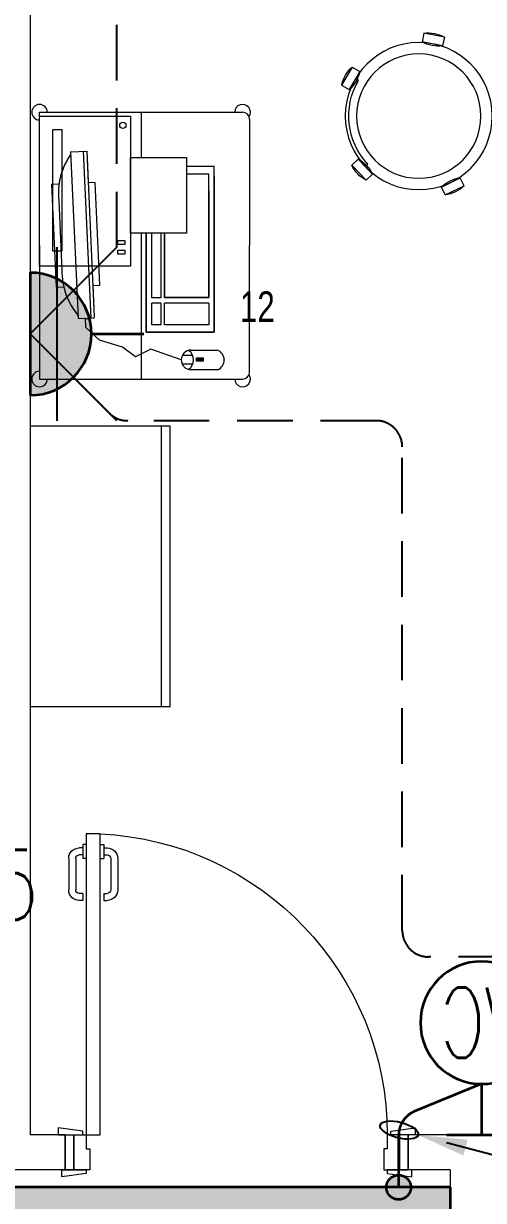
# Model space of a CAD drawing. Header units: inches. Extents: x -12418 to 57169, y -29325 to 19878.
# Drawn here: x 45264 to 46578, y -7035 to -3675 of the extents above; entities that cross this region are included whole.
import ezdxf
from ezdxf import colors
from ezdxf.entities.mleader import LeaderData, LeaderLine
from ezdxf.enums import TextEntityAlignment as Align
from ezdxf.math import Vec2, Vec3

# ---------------------------------------------------------------- set-up
doc = ezdxf.new("R2010")
doc.units = ezdxf.units.IN
doc.header["$LTSCALE"] = 25
doc.header["$MEASUREMENT"] = 0
doc.linetypes.add('DASHDOT', pattern=[25.4, 12.7, -6.35, 0, -6.35])
doc.linetypes.add('HIDDEN', pattern=[9.525, 6.35, -3.175])
doc.layers.get('0').update_dxf_attribs({"color": 8})
doc.layers.get('Defpoints').update_dxf_attribs({"color": 8})
for name, color, linetype, lineweight in [('00-Ground Floor$0$72_EGR_EQP_TAG', 142, 'Continuous', 5), ('00-Ground Floor$0$LOADING', 253, 'Continuous', 5), ('00-Ground Floor$0$Walls', 251, 'Continuous', 5), ('00-Ground Floor$0$Wooden Joinery', 251, 'Continuous', 5), ('E-LITE-CIRC @ 100', 6, 'Continuous', 25), ('E-LITE-CLNG-CNDT', 6, 'DASHDOT', 35), ('E-LITE-EXIT-NUMB', 6, 'Continuous', 25), ('E-POWR-CIRC-NUMB', 6, 'Continuous', 25), ('E-POWR-CLNG-CNDT', 6, 'DASHDOT', 35), ('E-POWR-FLOR-CNDT', 6, 'HIDDEN', 25), ('E-POWR-WALL @ 100', 4, 'Continuous', 35), ('T-CABL-TRAY', 60, 'Continuous', 35)]:
    doc.layers.add(name, color=color, linetype=linetype, lineweight=lineweight)
doc.layers.add('E-POWR-IDEN', color=101, linetype='Continuous')
doc.styles.add('00-Ground Floor$0$X3G_ENTITY_257CFD', font='swisscl.ttf', dxfattribs={"height": 200})
doc.styles.add('DC_Simplex', font='SIMPLEX.shx', dxfattribs={"width": 0.7})

# ---------------------------------------------------------------- blocks, each defined once
blk = doc.blocks.new('00-Ground Floor$0$A$C72370EFE')
at = {"layer": '00-Ground Floor$0$Wooden Joinery'}
for p, q in [((-0.01, -0.03), (-0.01, -0.07)), ((0, -0.03), (-0.01, -0.03)), ((0.04, -0.03), (0.05, -0.03)), ((0.05, -0.03), (0.05, -0.07)), ((-0.01, -0.04), (-0.02, -0.04)), ((-0.01, -0.06), (-0.02, -0.06)), ((0.05, -0.04), (0.06, -0.04)), ((0.05, -0.06), (0.06, -0.06)), ((-0.05, -0.07), (-0.05, -0.16)), ((-0.03, -0.07), (-0.03, -0.16)), ((0, -0.07), (-0.01, -0.07)), ((0.04, -0.07), (0.05, -0.07)), ((0.07, -0.07), (0.07, -0.16)), ((0.09, -0.07), (0.09, -0.16)), ((-0.01, -0.17), (-0.02, -0.17)), ((-0.01, -0.19), (-0.02, -0.19)), ((-0.01, -0.17), (-0.01, -0.19)), ((0.05, -0.17), (0.06, -0.17)), ((0.05, -0.17), (0.05, -0.19)), ((0.05, -0.19), (0.06, -0.19))]:
    blk.add_line(p, q, dxfattribs=at)
for centre, radius, start, end in [((-0.02, -0.07), 0.03, 90, 180), ((-0.02, -0.07), 0.01, 90, 180), ((0.06, -0.07), 0.03, 0, 90), ((0.06, -0.07), 0.01, 0, 90), ((-0.02, -0.16), 0.03, 180, 270), ((-0.02, -0.16), 0.01, 180, 270), ((0.06, -0.16), 0.01, 270, 0), ((0.06, -0.16), 0.03, 270, 0)]:
    blk.add_arc(centre, radius, start, end, dxfattribs=at)
blk = doc.blocks.new('00-Ground Floor$0$A$C5DAD61B4')
at = {"layer": '00-Ground Floor$0$Wooden Joinery'}
for points in [[(80, 959.1), (80, 969.1), (10, 979.1), (10, 959.1)], [(940, 959.1), (940, 969.1), (1010, 979.1), (1010, 959.1)], [(70, 859.1), (70, 849.1), (0, 839.1), (0, 859.1)], [(120, 859.1), (120, 0), (80, 0), (80, 859.1)], [(950, 859.1), (950, 849.1), (1020, 839.1), (1020, 859.1)]]:
    blk.add_lwpolyline(points, close=True, dxfattribs=at)
for points in [[(45, 859.1), (45, 959.1), (20, 959.1), (20, 859.1), (45, 859.1)], [(45, 859.1), (80, 859.1), (80, 899.1), (90, 899.1), (90, 959.1), (45, 959.1), (45, 859.1)], [(975, 859.1), (940, 859.1), (940, 899.1), (930, 899.1), (930, 959.1), (975, 959.1), (975, 859.1)], [(975, 859.1), (975, 959.1), (1000, 959.1), (1000, 859.1), (975, 859.1)]]:
    blk.add_lwpolyline(points, dxfattribs=at)
blk.add_arc((80, 859.1), 860, 272.666, 0, dxfattribs=at)
at = {"layer": '00-Ground Floor$0$Wooden Joinery', "xscale": 999.9999999998854, "yscale": 999.9999999998854, "zscale": 999.9999999998854, "rotation": 180}
blk.add_blockref('00-Ground Floor$0$A$C72370EFE', (120, 0), dxfattribs=at)
blk = doc.blocks.new('00-Ground Floor$0$GF21027-P')
at = {"layer": '00-Ground Floor$0$LOADING'}
for p, q in [((0.4, 0.4), (-0.4, 0.4)), ((-0.4, 0.4), (-0.4, 0)), ((0.4, 0), (0.4, 0.4)), ((-0.4, 0.025), (0.4, 0.025)), ((-0.4, 0), (0.4, 0))]:
    blk.add_line(p, q, dxfattribs=at)
blk = doc.blocks.new('00-Ground Floor$0$M.168.61.15')
at = {"layer": '00-Ground Floor$0$LOADING'}
for p, q in [((-10248.8, 19911.8), (-10248.8, 20292.7)), ((-10248.8, 20292.7), (-9668.8, 20292.7)), ((-9958.8, 20292.7), (-9958.8, 20163.4)), ((-9648.8, 20272.7), (-9648.8, 19911.8)), ((-10160.3, 20179.3), (-10113, 20181.5)), ((-10160.3, 20179.3), (-10138.7, 19705.9)), ((-10101.1, 19705.1), (-10123, 20181)), ((-10091.3, 19708), (-10113, 20181.7)), ((-10108.9, 20091.4), (-10113, 20181.7)), ((-9749.5, 20110), (-9749.5, 19664.7)), ((-9749.5, 19664.7), (-9749.5, 20110)), ((-10193.1, 20087.5), (-10214.1, 20086.6)), ((-10193.1, 20087.5), (-10214.1, 20086.6)), ((-10214.1, 20086.6), (-10200.8, 19793.4)), ((-10214.1, 20086.6), (-10200.8, 19793.4)), ((-10089.4, 20092.2), (-10108.9, 20091.4)), ((-10089.4, 20092.2), (-10108.9, 20091.4)), ((-10076.1, 19799.1), (-10089.4, 20092.2)), ((-10076.1, 19799.1), (-10089.4, 20092.2)), ((-9765.1, 20069.2), (-9765.1, 19763.5)), ((-10193.8, 20040.3), (-10184.8, 19841.3)), ((-9958.8, 19947.3), (-9958.8, 19530.9)), ((-9944, 19664.7), (-9944, 19947.3)), ((-9944, 19947.3), (-9944, 19664.7)), ((-9902.4, 19947.3), (-9902.4, 19762.4)), ((-9892, 19763.5), (-9892, 19947.3)), ((-10248.8, 19911.8), (-10248.8, 19530.9)), ((-9648.8, 19550.9), (-9648.8, 19911.8)), ((-10200.8, 19793.4), (-10179.8, 19794.3)), ((-10200.8, 19793.4), (-10179.9, 19794.3)), ((-10095.5, 19798.2), (-10076.1, 19799.1)), ((-10095.5, 19798.2), (-10076.1, 19799.1)), ((-10091.3, 19708), (-10095.5, 19798.2)), ((-9765.1, 19763.5), (-9892, 19763.5)), ((-9928.4, 19685.5), (-9928.4, 19747.9)), ((-9902.4, 19747.9), (-9928.4, 19747.9)), ((-9902.4, 19747.9), (-9902.4, 19685.5)), ((-9765.1, 19747.9), (-9892, 19747.9)), ((-9892, 19685.5), (-9892, 19747.9)), ((-9765.1, 19747.9), (-9765.1, 19685.5)), ((-10139, 19713.2), (-10138.7, 19705.9)), ((-10136.6, 19704), (-10116.2, 19704.2)), ((-10136.6, 19704), (-10116.2, 19704.2)), ((-10116.9, 19677.7), (-10117.2, 19704.2)), ((-10101.1, 19705.1), (-10093.2, 19705.8)), ((-10101.1, 19705.1), (-10093.2, 19705.8)), ((-10077.1, 19641.4), (-10116.9, 19677.7)), ((-9749.5, 19664.7), (-9944, 19664.7)), ((-9944, 19664.7), (-9749.5, 19664.7)), ((-9902.4, 19685.5), (-9928.4, 19685.5)), ((-9765.1, 19685.5), (-9892, 19685.5)), ((-10011.5, 19622.3), (-10077.1, 19641.4)), ((-9974.3, 19593.8), (-10011.5, 19622.3)), ((-9931.1, 19616.3), (-9974.3, 19593.8)), ((-9844, 19585.4), (-9931.1, 19616.3)), ((-9811, 19597.7), (-9841.1, 19597.7)), ((-9811, 19573), (-9841.1, 19573)), ((-10248.8, 19530.9), (-9668.8, 19530.9))]:
    blk.add_line(p, q, dxfattribs=at)
for points in [[(-9988.6, 20281.4), (-9988.6, 19853.1), (-10248.8, 19853.1), (-10248.8, 20281.4)], [(-10184.6, 20243.5), (-10184.6, 19896.1), (-10210.9, 19896.1), (-10210.9, 20243.5)], [(-9829.3, 20163.4), (-9829.3, 19947.3), (-9988.6, 19947.3), (-9988.6, 20163.4)], [(-10004.9, 19926), (-10004.9, 19914.5), (-10025, 19914.5), (-10025, 19926)], [(-10004.9, 19898.7), (-10004.9, 19887.3), (-10025, 19887.3), (-10025, 19898.7)], [(-9780.9, 19591), (-9780.9, 19581.8), (-9800.5, 19581.8), (-9800.5, 19591)], [(-9783.4, 19588.5), (-9783.4, 19584.3), (-9798, 19584.3), (-9798, 19588.5)]]:
    blk.add_lwpolyline(points, close=True, dxfattribs=at)
for points in [[(-9944, 19947.3), (-9944, 19664.7), (-9749.5, 19664.7), (-9749.5, 20137.8), (-9829.3, 20137.8)], [(-9892, 19947.3), (-9892, 19763.5), (-9764.8, 19763.5), (-9764.8, 20116), (-9829.3, 20116)], [(-9902.4, 19947.3), (-9902.4, 19762.4), (-9928.4, 19762.4), (-9928.4, 19947.3)], [(-9816, 19613.4), (-9740.9, 19613.4)], [(-9739.5, 19557.4), (-9816, 19557.4)], [(-9721.3, 19585.4), (-9721.3, 19584.8)]]:
    blk.add_lwpolyline(points, dxfattribs=at)
blk.add_circle((-10010.6, 20255.2), 9.18, dxfattribs=at)
for centre, radius, start, end in [((-10248.8, 20292.7), 22.2, 0, 270), ((-9668.8, 20292.7), 22.2, 326.3067, 180), ((-9668.8, 20272.7), 20, 0, 90), ((-10002.1, 20061.1), 192.9, 144.9564, 186.199), ((-10002.1, 20061.1), 192.9, 144.9564, 172.1216), ((-9991.9, 19838), 192.9, 179.0011, 220.3267), ((-9991.9, 19838), 192.9, 193.0799, 220.3268), ((-10136.6, 19706), 2.08, 182.6241, 270.6241), ((-10136.6, 19706), 2.08, 182.6241, 270.6241), ((-10109.4, 19716.2), 13.8, 240.5606, 306.8112), ((-10109.4, 19716.2), 13.8, 240.5606, 306.8112), ((-10093.4, 19707.9), 2.08, 274.6241, 2.6239), ((-10093.4, 19707.9), 2.08, 274.6241, 2.6239), ((-9816, 19585.4), 28, 90, 270), ((-9841.6, 19585.4), 33, 304.6644, 55.3356), ((-9751.5, 19585.1), 30.2, 293.3421, 69.5419), ((-10248.8, 19530.9), 22.2, 90, 0), ((-9668.8, 19530.9), 22.2, 180, 33.6936), ((-9668.8, 19550.9), 20, 270, 0)]:
    blk.add_arc(centre, radius, start, end, dxfattribs=at)
blk = doc.blocks.new('00-Ground Floor')
at = {"layer": '00-Ground Floor$0$LOADING', "extrusion": (-2.75759e-10, -1.16581e-09, -1)}
for p, q in [((46407, -3702.5, 0), (46402.2, -3727, 0)), ((46461, -3738.6, 0), (46402.2, -3727, 0)), ((46465.9, -3714, 0), (46407, -3702.5, 0)), ((46465.9, -3714, 0), (46461, -3738.6, 0)), ((46202.4, -3799.2, 0), (46172.6, -3851.3, 0)), ((46224.1, -3811.6, 0), (46194.3, -3863.7, 0)), ((46202.4, -3799.2, 0), (46224.1, -3811.6, 0)), ((46172.6, -3851.3, 0), (46194.3, -3863.7, 0)), ((46220.8, -3837.4, 0), (46212.2, -3832.3, 0)), ((46219.5, -4061.7, 0), (46201.4, -4078.9, 0)), ((46260.8, -4105.2, 0), (46219.5, -4061.7, 0)), ((46242.7, -4122.4, 0), (46201.4, -4078.9, 0)), ((46247, -4076, 0), (46239.7, -4082.8, 0)), ((46260.8, -4105.2, 0), (46242.7, -4122.4, 0)), ((46457.5, -4141.7, 0), (46511.5, -4115.6, 0)), ((46522.4, -4138.1, 0), (46511.5, -4115.6, 0)), ((46468.3, -4164.2, 0), (46457.5, -4141.7, 0)), ((46468.3, -4164.2, 0), (46522.4, -4138.1, 0))]:
    blk.add_line(p, q, dxfattribs=at)
for radius in [210, 177.5]:
    blk.add_circle((-46392.9, -3939.2, 0), radius, dxfattribs=at)
for centre, radius, start, end in [((-46448.5, -3646.9, 0), 92.5, 262.1819, 300.0312), ((-46419.6, -3794.1, 0), 92.5, 82.1819, 120.0312), ((-46263.5, -3868.7, 0), 92.5, 10.8573, 48.7066), ((-46133.3, -3794.2, 0), 92.5, 190.8573, 228.7066), ((-46392.9, -3939.2, 0), 200, 316.853, 30.615), ((-46176.7, -4143.7, 0), 92.5, 117.5282, 155.3775), ((-46285.5, -4040.4, 0), 92.5, 297.5282, 335.3775), ((-46522.5, -4207.4, 0), 92.5, 45.294, 83.1433), ((-46457.3, -4072.3, 0), 92.5, 225.294, 263.1433)]:
    blk.add_arc(centre, radius, start, end, dxfattribs=at)
at = {"layer": '00-Ground Floor$0$Walls'}
for p, q in [((45282.9, -2847.4, 0), (45282.9, -6847.4, 0)), ((45382.9, -6847.4, 0), (45282.9, -6847.4, 0)), ((45382.9, -6847.4, 0), (45382.9, -6947.4, 0)), ((48817.9, -6847.4, 0), (46362.9, -6847.4, 0)), ((46362.9, -6847.4, 0), (46362.9, -6947.4, 0)), ((45382.9, -6947.4, 0), (44757.5, -6947.4, 0)), ((46482.9, -6947.4, 0), (46362.9, -6947.4, 0)), ((46482.9, -6947.4, 0), (46482.9, -7667.4, 0))]:
    blk.add_line(p, q, dxfattribs=at)
at = {"layer": '00-Ground Floor$0$LOADING'}
blk.add_blockref('00-Ground Floor$0$M.168.61.15', (55558.4, -24220.7), dxfattribs=at)
at = {"layer": '00-Ground Floor$0$LOADING', "color": 1, "xscale": 1000, "yscale": 1000, "zscale": 1000, "rotation": 90.00000002091177}
blk.add_blockref('00-Ground Floor$0$GF21027-P', (45682.9, -5224.5, 0), dxfattribs=at)
at = {"layer": '00-Ground Floor$0$Wooden Joinery', "xscale": -1, "rotation": 180}
blk.add_blockref('00-Ground Floor$0$A$C5DAD61B4', (45362.9, -5988.4, 0), dxfattribs=at)
at = {"layer": '00-Ground Floor$0$72_EGR_EQP_TAG', "insert": (45931.6, -4439.5, 0), "char_height": 87.47, "attachment_point": 2, "style": '00-Ground Floor$0$X3G_ENTITY_257CFD'}
blk.add_mtext('12', dxfattribs=at)
blk = doc.blocks.new('*U16')
h = blk.add_hatch(color=253)
edge = h.paths.add_edge_path()
edge.add_line((0, 1.75), (0, -1.75))
edge.add_arc((0, 0), 1.75, -270, -90, ccw=False)
blk.add_line((-1.75, 0), (-3.25, 0))
blk.add_lwpolyline([(0, 1.75, 1), (0, -1.75)], format="xyb", close=True)
at = {"layer": 'Defpoints'}
for p, q in [((-2.475, 2.475), (0, 0)), ((-0.758, -2.475), (-0.758, 2.475)), ((-2.475, -2.475), (0, 0))]:
    blk.add_line(p, q, dxfattribs=at)
at = {"layer": 'E-LITE-EXIT-NUMB', "style": 'DC_Simplex', "width": 0.7, "flags": 8}
blk.add_attdef('TYPE', text='', height=2, rotation=360, dxfattribs=at).set_placement((-2.682, 5.238), align=Align.RIGHT)
blk.add_attdef('CIRCUIT', (2.682, 5.238), '', height=2, rotation=360, dxfattribs=at)
blk = doc.blocks.new('ARR0W')
at = {"color": 45}
blk.add_ellipse((0, 0), major_axis=(0.4, 0), ratio=0.4, dxfattribs=at)
at = {"color": 45, "ltscale": 0.5}
blk.add_solid([(-1.4, 0.167), (-0.4, 0), (-1.4, -0.167)], dxfattribs=at)
blk = doc.blocks.new('*U34')
for p, q in [((-1, 0), (1, 0)), ((0, -1.45), (0, 0))]:
    blk.add_line(p, q)
blk.add_circle((0, -3.2), 1.75)
at = {"layer": 'E-POWR-CIRC-NUMB', "style": 'DC_Simplex', "width": 0.7, "flags": 8}
blk.add_attdef('CIRCUIT', (3.364, 5.671), '', height=2, rotation=360, dxfattribs=at)
at = {"layer": 'E-POWR-IDEN', "style": 'DC_Simplex', "width": 0.7, "flags": 8}
blk.add_attdef('TYPE', text='', height=2, rotation=180, dxfattribs=at).set_placement((0, -3.2), align=Align.MIDDLE_CENTER)
blk = doc.blocks.new('*U47')
at = {"lineweight": 0}
h = blk.add_hatch(dxfattribs=at)
h.set_pattern_fill('HEX', color=253, scale=8, angle=90, style=0)
h.set_pattern_definition([(90, (5e-10, 4813.436), (-43.99409, 2e-12), [25.4, -50.8]), (210, (5e-10, 4813.436), (21.99705, -38.1), [25.4, -50.8]), (150, (5e-10, 4838.836), (-21.99705, -38.1), [25.4, -50.8])])
h.paths.add_polyline_path([(0, -8633.4), (150, -8633.4), (150, 0), (0, 0)])
at = {"color": 0}
for q in [(0, -8633.4), (150, 0)]:
    blk.add_line((0, 0), q, dxfattribs=at)
blk = doc.blocks.new('A$C767e6835')
at = {"layer": 'T-CABL-TRAY', "linetype": 'Continuous', "rotation": 270}
blk.add_blockref('*U47', (26383.4, -4150), dxfattribs=at)

msp = doc.modelspace()

# ---------------------------------------------------------------- hatches: boundary and pattern name
at = {"layer": 'E-POWR-CLNG-CNDT'}
h = msp.add_hatch(color=256, dxfattribs=at)
h.dxf.hatch_style = 1
h.paths.add_polyline_path([(46300.3, -6997.4, 1), (46370.3, -6997.4, 1)])

# ---------------------------------------------------------------- linework, layer by layer
at = {"layer": 'E-POWR-CLNG-CNDT', "elevation": 0}
msp.add_lwpolyline([(46572.4, -6702.4), (46382, -6780, 0.304878), (46335.3, -6849.5), (46335.3, -6997.4)], format="xyb", dxfattribs=at)
at = {"layer": 'E-POWR-CLNG-CNDT'}
msp.add_circle((46335.3, -6997.4, 0), 35, dxfattribs=at)
at = {"layer": 'E-POWR-FLOR-CNDT', "elevation": 0}
for points in [[(45406.7, -4437.4), (45530.4, -4313.7), (45530.4, -3186.4, -0.414214), (45605.4, -3111.4), (45803.3, -3111.4, 0.198912), (45856.3, -3089.4), (45974.6, -2971.2)], [(48694.2, -6463.1), (48570.4, -6339.3), (46420.8, -6339.3, -0.414214), (46345.8, -6264.3), (46345.8, -4883.7, 0.414214), (46270.8, -4808.7), (45561.5, -4808.7, -0.198912), (45508.4, -4786.7), (45406.7, -4684.9)]]:
    msp.add_lwpolyline(points, format="xyb", dxfattribs=at)

# ---------------------------------------------------------------- block references
at = {"layer": 'E-LITE-CLNG-CNDT'}
msp.add_blockref('00-Ground Floor', (0, 0), dxfattribs=at)
at = {"layer": 'E-POWR-FLOR-CNDT'}
msp.add_blockref('A$C767e6835', (20099.5, -2847.4, 0), dxfattribs=at)
at = {"layer": 'E-POWR-WALL @ 100', "xscale": 100, "yscale": 100, "zscale": 100, "rotation": 180}
msp.add_blockref('*U16', (45282.9, -4561.2, 0), dxfattribs=at)
at = {"layer": 'E-POWR-WALL @ 100'}
ref = msp.add_blockref('*U34', (46572.4, -6847.4, 0), dxfattribs=dict(at, xscale=-100, yscale=100, zscale=100, rotation=180))
ref.add_attrib('TYPE', 'AC', dxfattribs={"layer": 'E-POWR-IDEN', "height": 200, "rotation": 180, "style": 'DC_Simplex', "width": 0.7, "flags": 8}).set_placement((46572.4, -6527.4, 0), align=Align.MIDDLE_CENTER)

# ---------------------------------------------------------------- leaders
at = {"layer": 'E-LITE-CIRC @ 100'}
ml = msp.add_multileader_mtext('Standard', dxfattribs=at)
ml.set_content('{\\Fdc_el_romans|c0;\\W0.8;TO\\Fromans|c0; \\Fsimplex|c0;PP-G\\Fdc_el_romans|c0;F\\Fsimplex|c0;/M25}', color=256, style='DC_Simplex')
ml.set_leader_properties()
ml.set_arrow_properties(name='ARR0W')
ml.build(insert=Vec2(0, 0))
ml.multileader.update_dxf_attribs({"dogleg_length": 200, "arrow_head_size": 140, "scale": 100})
ctx = ml.context
ctx.base_point, ctx.scale, ctx.char_height, ctx.arrow_head_size, ctx.landing_gap_size, ctx.plane_origin, ctx.plane_x_axis, ctx.plane_y_axis = Vec3(43430.6, -6166.9, 0), 100, 200, 140, 140, Vec3(51436.8, -1108.2, 0), Vec3(1, -0.000001, 0), Vec3(0.000001, 1, 0)
notes = []
notes.append((ctx, [(0, (1, 1, 0), (43321.8, -6166.9, 0), (1, -0.000001, 0), 108.8, [(0, [(43358.8, -6849.5, 0)], 0, [])])]))
ctx.mtext.insert, ctx.mtext.text_direction, ctx.mtext.rotation, ctx.mtext.flow_direction = Vec3(43570.6, -6033.6, 0), Vec3(1, -0.000001, 0), 6.283185, 5
ml = msp.add_multileader_mtext('Standard', dxfattribs=at)
ml.set_content('{\\Fdc_el_romans|c0;\\W0.8;TO\\Fromans|c0; \\Fsimplex|c0;PP-G\\Fdc_el_romans|c0;F\\Fsimplex|c0;/M26}', color=256, style='DC_Simplex')
ml.set_leader_properties()
ml.set_arrow_properties(name='ARR0W')
ml.build(insert=Vec2(0, 0))
ml.multileader.update_dxf_attribs({"dogleg_length": 200, "arrow_head_size": 140, "scale": 100})
ctx = ml.context
ctx.base_point, ctx.scale, ctx.char_height, ctx.arrow_head_size, ctx.landing_gap_size, ctx.plane_origin, ctx.plane_x_axis, ctx.plane_y_axis = Vec3(47021.8, -6986.2, 0), 100, 200, 140, 140, Vec3(54413.3, -1108.2, 0), Vec3(1, -0.000001, 0), Vec3(0.000001, 1, 0)
notes.append((ctx, [(0, (1, 1, 0), (46913, -6986.2, 0), (1, -0.000001, 0), 108.8, [(0, [(46337, -6834, 0)], 0, [])])]))
ctx.mtext.insert, ctx.mtext.text_direction, ctx.mtext.rotation, ctx.mtext.flow_direction = Vec3(47161.8, -6852.9, 0), Vec3(1, -0.000001, 0), 6.283185, 5
for ctx, leaders in notes:
    for number, flags, end, landing, length, lines in leaders:
        leader = LeaderData()
        leader.index, (leader.has_last_leader_line, leader.has_dogleg_vector, leader.attachment_direction) = number, flags
        leader.last_leader_point, leader.dogleg_vector, leader.dogleg_length = Vec3(end), Vec3(landing), length
        for number, points, colour, breaks in lines:
            line = LeaderLine()
            line.index, line.vertices, line.color, line.breaks = number, Vec3.list(points), colors.encode_raw_color(colour), breaks
            leader.lines.append(line)
        ctx.leaders.append(leader)

doc.saveas('drawing.dxf')
